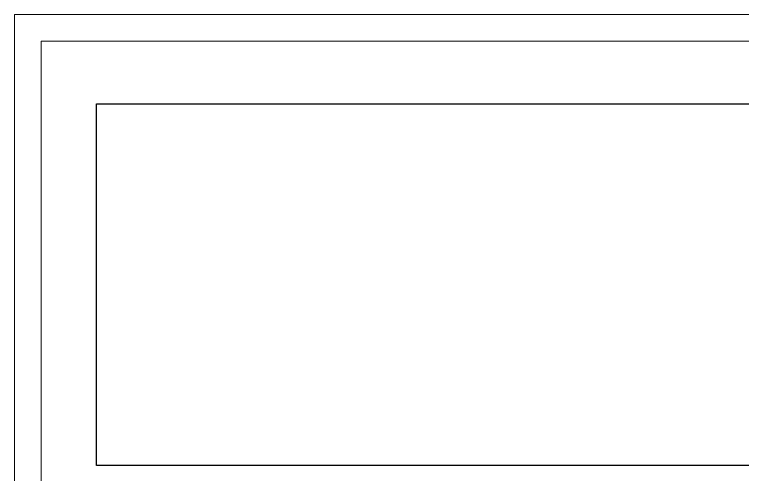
# Model space of a CAD drawing. Header units: inches. Extents: x 0 to 297, y 0 to 210.
# Drawn here: x 5 to 141.5, y 118.7 to 205 of the extents above; entities that cross this region are included whole.
import ezdxf
from ezdxf.enums import TextEntityAlignment as Align

# ---------------------------------------------------------------- set-up
doc = ezdxf.new("R2010")
doc.units = ezdxf.units.IN
doc.header["$MEASUREMENT"] = 0
doc.layers.add('图框', color=7, linetype='Continuous')
doc.styles.add('样式 1', font='simsunb.ttf')

# ---------------------------------------------------------------- blocks, each defined once
blk = doc.blocks.new('TYFrame_XT')
at = {"layer": '图框', "lineweight": 9}
for p, q in [((5, 5), (5, 205)), ((5, 205), (292, 205)), ((10, 10), (10, 200)), ((10, 200), (287, 200))]:
    blk.add_line(p, q, dxfattribs=at)
at = {"layer": '图框', "style": '样式 1'}
for tag, p in [('设计', (186.18, 37.5)), ('冷却', (222.23, 37.52)), ('刀具名称', (254.7, 31.77)), ('涂层', (224.34, 31.44)), ('审核', (186.14, 29.88)), ('厚度', (224.33, 27.78)), ('刀具材料', (222.45, 21.55)), ('规格型号', (265.45, 21.22)), ('被加工材料', (222.74, 13.91)), ('日期', (186.42, 13.79)), ('客户名称', (265.45, 13.31))]:
    blk.add_attdef(tag, text='', height=1.73, dxfattribs=at).set_placement(p, align=Align.MIDDLE_CENTER)

msp = doc.modelspace()

# ---------------------------------------------------------------- linework, layer by layer
at = {"color": 1}
msp.add_lwpolyline([(20.3953, 188.2359), (233.0585, 188.2359), (233.0585, 120.4148), (20.3953, 120.4148)], close=True, dxfattribs=at)

# ---------------------------------------------------------------- block references
at = {"color": 0}
msp.add_blockref('TYFrame_XT', (0, 0), dxfattribs=at)

doc.saveas('drawing.dxf')
